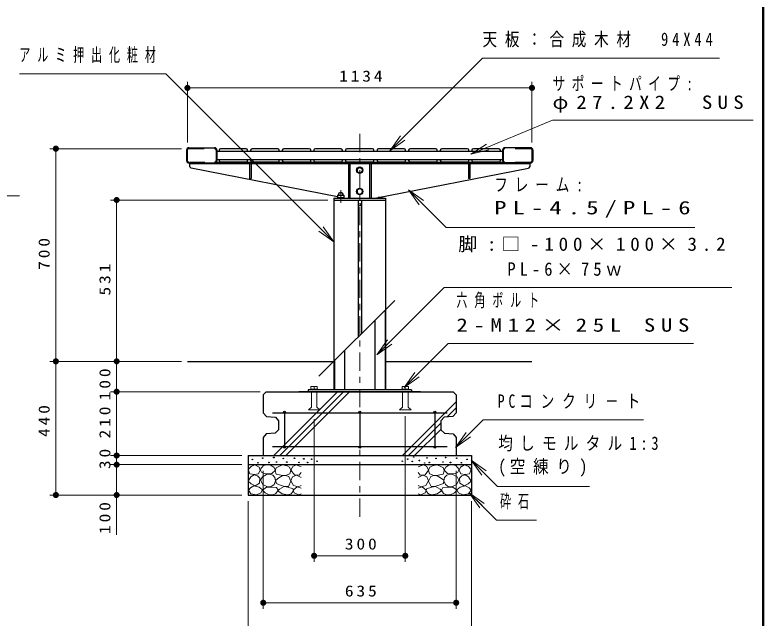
# Model space of a CAD drawing. Units: millimetres on the paper, with parts at other scales. Extents: x -365 to 0, y 0 to 257.
# Drawn here: x -123.1 to 0, y 52.3 to 151.5 of the extents above; entities that cross this region are included whole.
import ezdxf

# ---------------------------------------------------------------- set-up
doc = ezdxf.new("R2010")
doc.units = ezdxf.units.MM
doc.linetypes.add('USER1', pattern=[4.5, 2.5, -2])
doc.linetypes.add('USER2', pattern=[6, 3, -1, 1, -1])
doc.layers.add('LY_1', color=7, linetype='Continuous', lineweight=25)
doc.styles.add('ＭＳ ゴシック', font='')
doc.styles.get('ＭＳ ゴシック').set_extended_font_data('MS Gothic')

# ---------------------------------------------------------------- blocks, each defined once
blk = doc.blocks.new('filled_dot')
at = {"color": 0, "linetype": 'Continuous', "lineweight": -2, "const_width": 1.25}
blk.add_lwpolyline([(-0.625, 0, 1), (0.625, 0, 1)], format="xyb", close=True, dxfattribs=at)

msp = doc.modelspace()

# ---------------------------------------------------------------- linework, layer by layer
at = {"layer": 'LY_1', "lineweight": 50}
msp.add_line((0, 0), (0, 257), dxfattribs=at)
at = {"layer": 'LY_1', "lineweight": 13}
for p, q in [((-94.725, 130.521), (-94.725, 140.521)), ((-38.025, 130.521), (-38.025, 140.521)), ((-94.725, 139.521), (-38.025, 139.521)), ((-61.418, 129.171), (-59.65, 131.646)), ((-61.418, 129.171), (-59.297, 131.292)), ((-58.943, 130.939), (-61.418, 129.171)), ((-95.725, 129.521), (-117.375, 129.521)), ((-116.375, 94.521), (-116.375, 129.521)), ((-48.115, 128.632), (-45.535, 130.243)), ((-48.115, 128.632), (-45.343, 129.781)), ((-45.152, 129.319), (-48.115, 128.632)), ((-56.592, 120.29), (-58.36, 122.764)), ((-58.36, 122.764), (-55.885, 120.997)), ((-58.36, 122.764), (-56.239, 120.643)), ((-71.625, 121.071), (-107.375, 121.071)), ((-106.375, 94.521), (-106.375, 121.071)), ((-70.625, 114.183), (-73.1, 115.951)), ((-70.625, 114.183), (-72.746, 116.305)), ((-72.392, 116.658), (-70.625, 114.183)), ((-63.584, 95.571), (-61.817, 98.046)), ((-63.584, 95.571), (-61.463, 97.693)), ((-61.11, 97.339), (-63.584, 95.571)), ((-95.725, 94.521), (-117.375, 94.521)), ((-116.375, 72.521), (-116.375, 94.521)), ((-95.725, 94.521), (-107.375, 94.521)), ((-106.375, 89.521), (-106.375, 94.521)), ((-59.063, 90.227), (-57.295, 92.702)), ((-59.063, 90.227), (-56.942, 92.349)), ((-56.588, 91.995), (-59.063, 90.227)), ((-82.75, 89.521), (-107.375, 89.521)), ((-106.375, 79.021), (-106.375, 89.521)), ((-80.528, 79.021), (-70.028, 89.521)), ((-79.538, 79.021), (-69.038, 89.521)), ((-78.548, 79.021), (-68.048, 89.521)), ((-59.315, 79.021), (-50.5, 87.836)), ((-51.972, 85.374), (-50.5, 86.846)), ((-73.875, 85.021), (-73.875, 61.521)), ((-58.875, 85.521), (-58.875, 61.521)), ((-58.325, 79.021), (-53, 84.346)), ((-57.335, 79.021), (-53.042, 83.314)), ((-50.618, 80.35), (-48.851, 82.824)), ((-50.618, 80.35), (-48.497, 82.471)), ((-48.144, 82.117), (-50.618, 80.35)), ((-85.75, 79.021), (-107.375, 79.021)), ((-106.375, 77.521), (-106.375, 79.021)), ((-46.253, 75.783), (-48.02, 78.258)), ((-48.02, 78.258), (-45.546, 76.491)), ((-48.02, 78.258), (-45.899, 76.137)), ((-85.75, 77.521), (-107.375, 77.521)), ((-106.375, 65.971), (-106.375, 77.521)), ((-82.25, 76.521), (-82.25, 53.793)), ((-50.5, 76.521), (-50.5, 53.793)), ((-46.583, 70.431), (-48.351, 72.906)), ((-48.351, 72.906), (-45.876, 71.138)), ((-48.351, 72.906), (-46.229, 70.784)), ((-85.75, 72.521), (-117.375, 72.521)), ((-84.75, 71.521), (-84.75, 46.524)), ((-48, 71.521), (-48, 46.524)), ((-58.875, 62.521), (-73.875, 62.521)), ((-50.5, 54.793), (-82.25, 54.793))]:
    msp.add_line(p, q, dxfattribs=at)
at = {"layer": 'LY_1', "linetype": 'USER2', "lineweight": 13}
msp.add_line((-66.375, 131.959), (-66.375, 68.146), dxfattribs=at)
at = {"layer": 'LY_1', "color": 3}
for p, q in [((-94.875, 129.271), (-94.875, 127.571)), ((-94.475, 129.671), (-90.275, 129.671)), ((-89.875, 129.271), (-89.875, 127.571)), ((-42.875, 129.271), (-42.875, 127.571)), ((-38.275, 129.671), (-42.475, 129.671)), ((-37.875, 129.271), (-37.875, 127.571)), ((-94.375, 127.171), (-94.375, 126.596)), ((-94.375, 127.096), (-38.375, 127.096)), ((-94.375, 127.096), (-38.375, 127.096)), ((-89.962, 127.321), (-42.787, 127.321)), ((-84.487, 127.096), (-84.487, 124.596)), ((-84.262, 127.096), (-84.262, 124.596)), ((-48.487, 127.096), (-48.487, 124.596)), ((-48.262, 127.096), (-48.262, 124.596)), ((-38.275, 127.171), (-42.475, 127.171)), ((-38.375, 127.171), (-38.375, 126.596)), ((-94.375, 126.596), (-94.129, 126.298)), ((-70.025, 121.595), (-94.129, 126.298)), ((-63.875, 121.371), (-38.62, 126.298)), ((-38.375, 126.596), (-38.62, 126.298)), ((-84.487, 124.596), (-84.262, 124.596)), ((-48.262, 124.596), (-48.487, 124.596)), ((-70.625, 121.371), (-62.125, 121.371)), ((-70.625, 121.371), (-70.625, 89.821)), ((-70.625, 121.071), (-62.125, 121.071)), ((-70.025, 121.871), (-70.025, 121.371)), ((-70.025, 121.871), (-68.975, 121.871)), ((-70.025, 121.471), (-68.975, 121.471)), ((-68.975, 121.871), (-68.975, 121.371)), ((-66.625, 121.071), (-66.625, 98.521)), ((-66.075, 121.071), (-66.075, 99.071)), ((-62.725, 121.471), (-63.361, 121.471)), ((-62.725, 121.594), (-62.725, 121.371)), ((-62.125, 121.371), (-62.125, 89.821))]:
    msp.add_line(p, q, dxfattribs=at)
at = {"layer": 'LY_1', "linetype": 'USER1', "lineweight": 13}
for p, q in [((-94.725, 129.271), (-94.725, 127.571)), ((-94.475, 129.521), (-90.275, 129.521)), ((-90.025, 129.271), (-90.025, 127.571)), ((-42.725, 129.271), (-42.725, 127.571)), ((-38.275, 129.521), (-42.475, 129.521)), ((-38.025, 129.271), (-38.025, 127.571)), ((-94.375, 127.321), (-90.275, 127.321)), ((-38.275, 127.321), (-42.475, 127.321))]:
    msp.add_line(p, q, dxfattribs=at)
at = {"layer": 'LY_1'}
for p, q in [((-89.525, 129.271), (-89.525, 129.101)), ((-85.075, 129.521), (-89.275, 129.521)), ((-84.825, 129.101), (-84.825, 129.271)), ((-84.325, 129.271), (-84.325, 129.101)), ((-79.875, 129.521), (-84.075, 129.521)), ((-79.625, 129.101), (-79.625, 129.271)), ((-79.125, 129.271), (-79.125, 129.101)), ((-74.675, 129.521), (-78.875, 129.521)), ((-74.425, 129.101), (-74.425, 129.271)), ((-73.925, 129.271), (-73.925, 129.101)), ((-69.475, 129.521), (-73.675, 129.521)), ((-69.225, 129.101), (-69.225, 129.271)), ((-68.725, 129.271), (-68.725, 129.101)), ((-64.275, 129.521), (-68.475, 129.521)), ((-64.025, 129.101), (-64.025, 129.271)), ((-63.525, 129.271), (-63.525, 129.101)), ((-59.075, 129.521), (-63.275, 129.521)), ((-58.825, 129.101), (-58.825, 129.271)), ((-58.325, 129.271), (-58.325, 129.101)), ((-53.875, 129.521), (-58.075, 129.521)), ((-53.625, 129.101), (-53.625, 129.271)), ((-53.125, 129.271), (-53.125, 129.101)), ((-48.675, 129.521), (-52.875, 129.521)), ((-48.425, 129.101), (-48.425, 129.271)), ((-47.925, 129.271), (-47.925, 129.101)), ((-43.475, 129.521), (-47.675, 129.521)), ((-43.225, 129.101), (-43.225, 129.271)), ((-89.875, 129.101), (-42.875, 129.101)), ((-94.475, 127.171), (-90.275, 127.171)), ((-89.875, 127.741), (-42.875, 127.741)), ((-89.525, 127.741), (-89.525, 127.571)), ((-85.075, 127.321), (-89.275, 127.321)), ((-84.825, 127.571), (-84.825, 127.741)), ((-84.325, 127.741), (-84.325, 127.571)), ((-79.875, 127.321), (-84.075, 127.321)), ((-79.625, 127.571), (-79.625, 127.741)), ((-79.125, 127.741), (-79.125, 127.571)), ((-74.675, 127.321), (-78.875, 127.321)), ((-74.425, 127.571), (-74.425, 127.741)), ((-73.925, 127.741), (-73.925, 127.571)), ((-69.475, 127.321), (-73.675, 127.321)), ((-69.225, 127.571), (-69.225, 127.741)), ((-68.725, 127.741), (-68.725, 127.571)), ((-64.275, 127.321), (-68.475, 127.321)), ((-68.237, 127.096), (-68.237, 121.371)), ((-68.012, 127.096), (-68.012, 121.371)), ((-64.737, 127.096), (-64.737, 121.371)), ((-64.512, 127.096), (-64.512, 121.371)), ((-64.025, 127.571), (-64.025, 127.741)), ((-63.525, 127.741), (-63.525, 127.571)), ((-59.075, 127.321), (-63.275, 127.321)), ((-58.825, 127.571), (-58.825, 127.741)), ((-58.325, 127.741), (-58.325, 127.571)), ((-53.875, 127.321), (-58.075, 127.321)), ((-53.625, 127.571), (-53.625, 127.741)), ((-53.125, 127.741), (-53.125, 127.571)), ((-48.675, 127.321), (-52.875, 127.321)), ((-48.425, 127.571), (-48.425, 127.741)), ((-47.925, 127.741), (-47.925, 127.571)), ((-43.475, 127.321), (-47.675, 127.321)), ((-43.225, 127.571), (-43.225, 127.741)), ((-66.8, 126.229), (-66.375, 126.474)), ((-66.8, 126.229), (-66.8, 125.738)), ((-66.8, 125.738), (-66.375, 125.493)), ((-66.375, 126.474), (-65.95, 126.229)), ((-66.375, 125.493), (-65.95, 125.738)), ((-65.95, 126.229), (-65.95, 125.738)), ((-66.8, 122.729), (-66.375, 122.974)), ((-66.8, 122.729), (-66.8, 122.238)), ((-66.8, 122.238), (-66.375, 121.993)), ((-66.375, 122.974), (-65.95, 122.729)), ((-66.375, 121.993), (-65.95, 122.238)), ((-65.95, 122.729), (-65.95, 122.238)), ((-73.082, 92.064), (-60.621, 104.524)), ((-62.2, 102.946), (-62.2, 89.821)), ((-63.875, 101.271), (-63.875, 89.821)), ((-68.875, 96.271), (-68.875, 89.821)), ((-94.725, 94.521), (-70.625, 94.521)), ((-70.55, 94.596), (-70.55, 89.821)), ((-62.125, 94.521), (-38.025, 94.521)), ((-81.75, 89.521), (-82.25, 89.021)), ((-82.25, 89.021), (-82.25, 86.021)), ((-81.75, 89.521), (-51, 89.521)), ((-56.375, 89.521), (-76.375, 89.521)), ((-74.875, 89.821), (-74.875, 89.521)), ((-57.875, 89.821), (-74.875, 89.821)), ((-57.875, 89.821), (-57.875, 89.521)), ((-51, 89.521), (-50.5, 89.021)), ((-50.5, 89.021), (-50.5, 86.021)), ((-82.25, 86.021), (-81.694, 85.465)), ((-81.694, 85.465), (-80.247, 85.321)), ((-80.75, 86.021), (-52, 86.021)), ((-80.247, 85.321), (-79.75, 84.712)), ((-78.75, 86.021), (-78.75, 80.521)), ((-66.375, 86.021), (-66.375, 80.521)), ((-54, 86.021), (-54, 80.521)), ((-52.502, 85.321), (-53, 84.712)), ((-51.055, 85.465), (-52.502, 85.321)), ((-50.5, 86.021), (-51.055, 85.465)), ((-79.75, 84.712), (-79.75, 83.271)), ((-53, 84.712), (-53, 83.271)), ((-81.752, 82.571), (-82.25, 81.962)), ((-80.305, 82.715), (-81.752, 82.571)), ((-79.75, 83.271), (-80.305, 82.715)), ((-53, 83.271), (-52.444, 82.715)), ((-52.444, 82.715), (-50.997, 82.571)), ((-50.997, 82.571), (-50.5, 81.962)), ((-82.25, 81.962), (-82.25, 79.021)), ((-50.5, 81.962), (-50.5, 79.021)), ((-80.75, 80.521), (-52, 80.521)), ((-84.75, 79.021), (-84.75, 72.521)), ((-84.75, 79.021), (-48, 79.021)), ((-48, 79.021), (-48, 72.521)), ((-84.75, 77.521), (-48, 77.521)), ((-84.75, 72.521), (-48, 72.521))]:
    msp.add_line(p, q, dxfattribs=at)
at = {"layer": 'LY_1', "color": 3, "linetype": 'USER2', "lineweight": 13}
msp.add_line((-69.5, 122.708), (-69.5, 120.592), dxfattribs=at)
at = {"layer": 'LY_1', "color": 32, "lineweight": 13}
for p, q in [((-74.475, 89.936), (-74.475, 89.821)), ((-74.475, 89.936), (-73.275, 89.936)), ((-74.4, 90.386), (-74.4, 89.936)), ((-74.4, 90.386), (-73.35, 90.386)), ((-73.875, 90.386), (-73.875, 89.936)), ((-73.35, 90.386), (-73.35, 89.936)), ((-73.275, 89.936), (-73.275, 89.821)), ((-59.475, 89.936), (-59.475, 89.821)), ((-59.475, 89.936), (-58.275, 89.936)), ((-59.4, 90.386), (-59.4, 89.936)), ((-59.4, 90.386), (-58.35, 90.386)), ((-58.875, 90.386), (-58.875, 89.936)), ((-58.35, 90.386), (-58.35, 89.936)), ((-58.275, 89.936), (-58.275, 89.821)), ((-74.325, 89.521), (-74.325, 86.971)), ((-73.425, 89.521), (-73.425, 86.971)), ((-59.325, 89.521), (-59.325, 86.971)), ((-58.425, 89.521), (-58.425, 86.971)), ((-74.325, 86.971), (-74.825, 86.521)), ((-72.925, 86.521), (-74.825, 86.521)), ((-72.925, 86.521), (-73.425, 86.971)), ((-59.325, 86.971), (-59.825, 86.521)), ((-57.925, 86.521), (-59.825, 86.521)), ((-57.925, 86.521), (-58.425, 86.971))]:
    msp.add_line(p, q, dxfattribs=at)
at = {"layer": 'LY_1', "lineweight": 13}
for points in [[(-61.418, 129.171), (-46.185, 144.404), (-7.159, 144.404)], [(-70.625, 114.183), (-98.292, 141.851), (-122.382, 141.851)], [(-48.115, 128.632), (-34.647, 134.216), (-1.647, 134.216)], [(-58.36, 122.764), (-52.14, 116.545), (-11.243, 116.545)], [(-184.018, 111.162), (-173.411, 121.769), (-122.365, 121.769)], [(-63.584, 95.571), (-52.461, 106.695), (-5.159, 106.695)], [(-59.063, 90.227), (-51.809, 97.481), (-11.457, 97.481)], [(-50.618, 80.35), (-46.056, 84.912), (-19.659, 84.912)], [(-48.02, 78.258), (-43.694, 73.932), (-28.576, 73.932)], [(-76, 77.186), (-76.855, 77.503), (-77.394, 77.233), (-77.711, 76.631), (-77.124, 75.871), (-76.348, 75.807), (-76, 76.203)], [(-56.75, 77.186), (-55.894, 77.503), (-55.356, 77.233), (-55.039, 76.631), (-55.625, 75.871), (-56.401, 75.807), (-56.75, 76.203)], [(-76.015, 75.38), (-76.776, 75.776), (-77.41, 75.522), (-77.711, 74.873), (-77.267, 74.096), (-76.507, 73.859), (-76.015, 74.065)], [(-56.734, 75.38), (-55.973, 75.776), (-55.34, 75.522), (-55.039, 74.873), (-55.482, 74.096), (-56.243, 73.859), (-56.734, 74.065)], [(-76, 73.653), (-76.665, 73.859), (-77.314, 73.304), (-77.14, 72.908), (-76.411, 72.544), (-76, 72.702)], [(-56.75, 73.653), (-56.084, 73.859), (-55.435, 73.304), (-55.609, 72.908), (-56.338, 72.544), (-56.75, 72.702)], [(-48.351, 72.906), (-43.843, 68.398), (-37.278, 68.398)]]:
    msp.add_lwpolyline(points, dxfattribs=at)
for points in [[(-83.627, 77.491), (-84.261, 77.19), (-84.736, 76.715), (-84.435, 76.018), (-83.706, 75.875), (-83.009, 76.033), (-82.756, 76.62), (-82.946, 77.127)], [(-81.656, 77.495), (-82.183, 77.36), (-82.764, 76.725), (-82.534, 76.306), (-82.077, 76.069), (-81.561, 75.995), (-80.818, 76.063), (-80.25, 76.603), (-80.534, 77.103), (-81.068, 77.414)], [(-79.065, 77.506), (-79.602, 77.282), (-80.148, 77.013), (-80.264, 76.512), (-80.13, 75.948), (-79.307, 75.787), (-78.582, 75.743), (-77.857, 76.002), (-77.705, 76.611), (-77.937, 77.121), (-78.34, 77.345)], [(-53.684, 77.506), (-53.147, 77.282), (-52.601, 77.013), (-52.485, 76.512), (-52.619, 75.948), (-53.443, 75.787), (-54.168, 75.743), (-54.893, 76.002), (-55.045, 76.611), (-54.812, 77.121), (-54.409, 77.345)], [(-51.093, 77.495), (-50.566, 77.36), (-49.985, 76.725), (-50.215, 76.306), (-50.672, 76.069), (-51.188, 75.995), (-51.931, 76.063), (-52.499, 76.603), (-52.215, 77.103), (-51.682, 77.414)], [(-49.122, 77.491), (-48.488, 77.19), (-48.013, 76.715), (-48.314, 76.018), (-49.043, 75.875), (-49.74, 76.033), (-49.993, 76.62), (-49.803, 77.127)], [(-83.754, 75.843), (-84.293, 75.495), (-84.736, 74.814), (-84.229, 74.354), (-83.564, 74.037), (-82.867, 74.481), (-82.787, 75.32), (-83.195, 75.683)], [(-82.291, 74.279), (-81.67, 73.934), (-80.994, 73.887), (-80.48, 74.248), (-80.237, 74.847), (-80.349, 75.384), (-80.696, 75.793), (-81.162, 75.957), (-81.696, 75.901), (-82.386, 75.532), (-82.683, 74.955)], [(-79.115, 75.675), (-79.669, 75.378), (-80.196, 74.959), (-80.142, 74.405), (-79.399, 74.134), (-78.764, 73.918), (-78.115, 73.945), (-77.71, 74.81), (-78.061, 75.567), (-78.565, 75.731)], [(-53.634, 75.675), (-53.08, 75.378), (-52.553, 74.959), (-52.607, 74.405), (-53.35, 74.134), (-53.985, 73.918), (-54.634, 73.945), (-55.04, 74.81), (-54.688, 75.567), (-54.185, 75.731)], [(-50.458, 74.279), (-51.08, 73.934), (-51.756, 73.887), (-52.269, 74.248), (-52.512, 74.847), (-52.401, 75.384), (-52.053, 75.793), (-51.587, 75.957), (-51.053, 75.901), (-50.363, 75.532), (-50.066, 74.955)], [(-48.995, 75.843), (-48.457, 75.495), (-48.013, 74.814), (-48.52, 74.354), (-49.185, 74.037), (-49.883, 74.481), (-49.962, 75.32), (-49.554, 75.683)], [(-83.795, 74.047), (-84.364, 73.727), (-84.701, 73.305), (-84.298, 72.739), (-83.355, 72.536), (-82.639, 72.855), (-82.366, 73.36), (-82.905, 73.815)], [(-78.824, 73.931), (-79.595, 73.512), (-79.838, 73.215), (-79.149, 72.728), (-78.203, 72.539), (-77.673, 72.723), (-77.324, 73.147), (-77.351, 73.566), (-78.216, 73.796)], [(-53.925, 73.931), (-53.155, 73.512), (-52.911, 73.215), (-53.601, 72.728), (-54.547, 72.539), (-55.076, 72.723), (-55.425, 73.147), (-55.398, 73.566), (-54.533, 73.796)], [(-48.954, 74.047), (-48.386, 73.727), (-48.048, 73.305), (-48.451, 72.739), (-49.394, 72.536), (-50.11, 72.855), (-50.383, 73.36), (-49.844, 73.815)], [(-80.94, 73.839), (-81.724, 73.799), (-82.386, 73.326), (-81.953, 72.866), (-81.264, 72.556), (-80.699, 72.547), (-80.156, 72.772), (-79.818, 73.299), (-80.075, 73.785)], [(-51.81, 73.839), (-51.026, 73.799), (-50.364, 73.326), (-50.796, 72.866), (-51.485, 72.556), (-52.05, 72.547), (-52.593, 72.772), (-52.931, 73.299), (-52.675, 73.785)]]:
    msp.add_lwpolyline(points, close=True, dxfattribs=at)
at = {"layer": 'LY_1'}
for centre, radius in [((-66.375, 125.983), 0.525), ((-66.375, 122.483), 0.525), ((-78.75, 86.171), 0.15), ((-66.375, 86.171), 0.15), ((-54, 86.171), 0.15), ((-78.75, 80.371), 0.15), ((-66.375, 80.371), 0.15), ((-54, 80.371), 0.15), ((-57.481, 78.783), 0.05), ((-84.045, 78.386), 0.05), ((-83.111, 77.841), 0.05), ((-82.333, 78.58), 0.05), ((-81.321, 77.88), 0.05), ((-80.503, 78.697), 0.05), ((-80.075, 77.957), 0.05), ((-78.947, 78.541), 0.05), ((-78.374, 77.944), 0.05), ((-77.106, 78.578), 0.05), ((-76.367, 77.891), 0.05), ((-75.575, 78.472), 0.05), ((-74.943, 77.88), 0.05), ((-74.281, 78.424), 0.05), ((-73.386, 78.074), 0.05), ((-59.363, 78.074), 0.05), ((-58.468, 78.424), 0.05), ((-57.734, 78.049), 0.05), ((-56.544, 78.2), 0.05), ((-55.683, 77.795), 0.05), ((-55.303, 78.631), 0.05), ((-54.931, 77.88), 0.05), ((-53.803, 78.541), 0.05), ((-52.674, 77.957), 0.05), ((-52.246, 78.697), 0.05), ((-51.428, 77.88), 0.05), ((-50.416, 78.58), 0.05), ((-49.638, 77.841), 0.05), ((-48.704, 78.386), 0.05)]:
    msp.add_circle(centre, radius, dxfattribs=at)
at = {"layer": 'LY_1', "lineweight": 13}
for centre in [(-66.375, 125.983), (-66.375, 122.483)]:
    msp.add_circle(centre, 0.425, dxfattribs=at)
at = {"layer": 'LY_1', "color": 3}
msp.add_circle((-66.375, 120.321), 0.2, dxfattribs=at)
for centre, radius, start, end in [((-94.475, 129.271), 0.4, 90, 180), ((-90.275, 129.271), 0.4, 360, 90), ((-42.475, 129.271), 0.4, 90, 180), ((-38.275, 129.271), 0.4, 360, 90), ((-94.475, 127.571), 0.4, 179.99999, 270), ((-90.275, 127.571), 0.4, 270, 0), ((-42.475, 127.571), 0.4, 180, 270), ((-38.275, 127.571), 0.4, 270, 0.00001), ((-69.5, 121.871), 0.425, 359.99999, 179.99999)]:
    msp.add_arc(centre, radius, start, end, dxfattribs=at)
at = {"layer": 'LY_1', "linetype": 'USER1', "lineweight": 13}
for centre, start, end in [((-94.475, 129.271), 90, 180), ((-90.275, 129.271), 0, 90), ((-42.475, 129.271), 90, 180), ((-38.275, 129.271), 360, 90), ((-94.475, 127.571), 179.99999, 270), ((-90.275, 127.571), 270, 0), ((-42.475, 127.571), 180, 270), ((-38.275, 127.571), 270, 0.00001)]:
    msp.add_arc(centre, 0.25, start, end, dxfattribs=at)
at = {"layer": 'LY_1'}
for centre, start, end in [((-89.275, 129.271), 90, 180), ((-85.075, 129.271), 360, 90), ((-84.075, 129.271), 90, 180), ((-79.875, 129.271), 360, 90), ((-78.875, 129.271), 90, 180), ((-74.675, 129.271), 360, 90), ((-73.675, 129.271), 90, 180), ((-69.475, 129.271), 360, 90), ((-68.475, 129.271), 90, 180), ((-64.275, 129.271), 360, 90), ((-63.275, 129.271), 90, 180), ((-59.075, 129.271), 360, 90), ((-58.075, 129.271), 90, 180), ((-53.875, 129.271), 360, 90), ((-52.875, 129.271), 90, 180), ((-48.675, 129.271), 360, 90), ((-47.675, 129.271), 90, 180), ((-43.475, 129.271), 360, 90), ((-89.275, 127.571), 180, 270), ((-85.075, 127.571), 270, 0.00001), ((-84.075, 127.571), 180, 270), ((-79.875, 127.571), 270, 0.00001), ((-78.875, 127.571), 180, 270), ((-74.675, 127.571), 270, 0.00001), ((-73.675, 127.571), 180, 270), ((-69.475, 127.571), 270, 0.00001), ((-68.475, 127.571), 180, 270), ((-64.275, 127.571), 270, 0.00001), ((-63.275, 127.571), 180, 270), ((-59.075, 127.571), 270, 0.00001), ((-58.075, 127.571), 180, 270), ((-53.875, 127.571), 270, 0.00001), ((-52.875, 127.571), 180, 270), ((-48.675, 127.571), 270, 0.00001), ((-47.675, 127.571), 180, 270), ((-43.475, 127.571), 270, 0.00001)]:
    msp.add_arc(centre, 0.25, start, end, dxfattribs=at)

# ---------------------------------------------------------------- block references
at = {"layer": 'LY_1', "lineweight": 13, "xscale": 0.4, "yscale": 0.4}
for p in [(-94.725, 139.521), (-73.875, 62.521), (-82.25, 54.793)]:
    msp.add_blockref('filled_dot', p, dxfattribs=at)
for p, rotation in [((-38.025, 139.521), 180), ((-116.375, 129.521), 270), ((-106.375, 121.071), 270), ((-116.375, 94.521), 90), ((-116.375, 94.521), 270), ((-106.375, 94.521), 90), ((-106.375, 94.521), 270), ((-106.375, 89.521), 90), ((-106.375, 89.521), 270), ((-106.375, 79.021), 90), ((-106.375, 79.021), 270), ((-106.375, 77.521), 270), ((-116.375, 72.521), 90), ((-106.375, 72.521), 90), ((-58.875, 62.521), 180), ((-50.5, 54.793), 180)]:
    msp.add_blockref('filled_dot', p, dxfattribs=dict(at, rotation=rotation))

# ---------------------------------------------------------------- texts
at = {"layer": 'LY_1', "style": 'ＭＳ ゴシック'}
for s, insert, char_height, attachment_point in [('\\T1.53;\\W0.8;天板：合成木材\u300094X44', (-46.159, 147.404), 2.199, 4), ('\\T1.64;\\W0.6;アルミ押出化粧材', (-122.382, 144.851), 2.199, 4), ('\\T1.33;\\W1.15;1134', (-65.954, 140.521), 1.833, 8), ('\\T1.5;\\W0.7;サポートパイプ:', (-34.647, 140.166), 2.199, 4), ('\\T1.5;\\W1.15;φ27.2X2\u3000SUS', (-34.647, 136.866), 2.199, 4), ('\\T1.5;\\W0.75;フレーム:', (-44.243, 123.545), 2.199, 4), ('\\T1.5;\\W1.35;PL-4.5/PL-6', (-44.243, 119.545), 2.199, 4), ('\\T1.5;\\W1.05;脚:□-100×100×3.2', (-50.159, 113.695), 2.199, 4), ('\\T1.5;\\W0.9;\u3000\u3000PL-6×75ｗ', (-50.159, 109.695), 2.199, 4), ('\\T1.64;\\W0.6;六角ボルト', (-50.457, 104.481), 2.199, 4), ('\\T1.5;\\W1.25;2-M12×25L\\~SUS', (-50.457, 100.481), 2.199, 4), ('\\T1.57;\\W0.75;PCコンクリ－ト', (-43.659, 87.912), 2.199, 4), ('\\T1.5;\\W0.8;均しモルタル1:3', (-43.576, 80.932), 2.199, 4), ('\\T1.5;\\W0.85;(空練り)', (-43.576, 76.932), 2.199, 4), ('\\T1.64;\\W0.6;砕石', (-43.278, 71.398), 2.199, 4), ('\\T1.33;\\W1.15;300', (-65.958, 63.521), 1.833, 8), ('\\T1.33;\\W1.15;635', (-65.958, 55.793), 1.833, 8)]:
    msp.add_mtext(s, dxfattribs=dict(at, insert=insert, char_height=char_height, attachment_point=attachment_point))
at = {"layer": 'LY_1', "char_height": 1.833, "attachment_point": 8, "rotation": 90, "style": 'ＭＳ ゴシック'}
for s, insert in [('\\T1.33;\\W1.15;700', (-117.375, 112.437)), ('\\T1.33;\\W1.15;531', (-107.375, 108.212)), ('\\T1.33;\\W1.15;100', (-107.375, 90.971)), ('\\T1.33;\\W1.15;440', (-117.375, 84.936)), ('\\T1.33;\\W1.15;210', (-107.375, 84.692)), ('\\T1.34;\\W1.15;30', (-107.375, 78.699)), ('\\T1.33;\\W1.15;100', (-107.375, 68.971))]:
    msp.add_mtext(s, dxfattribs=dict(at, insert=insert))

doc.saveas('drawing.dxf')
